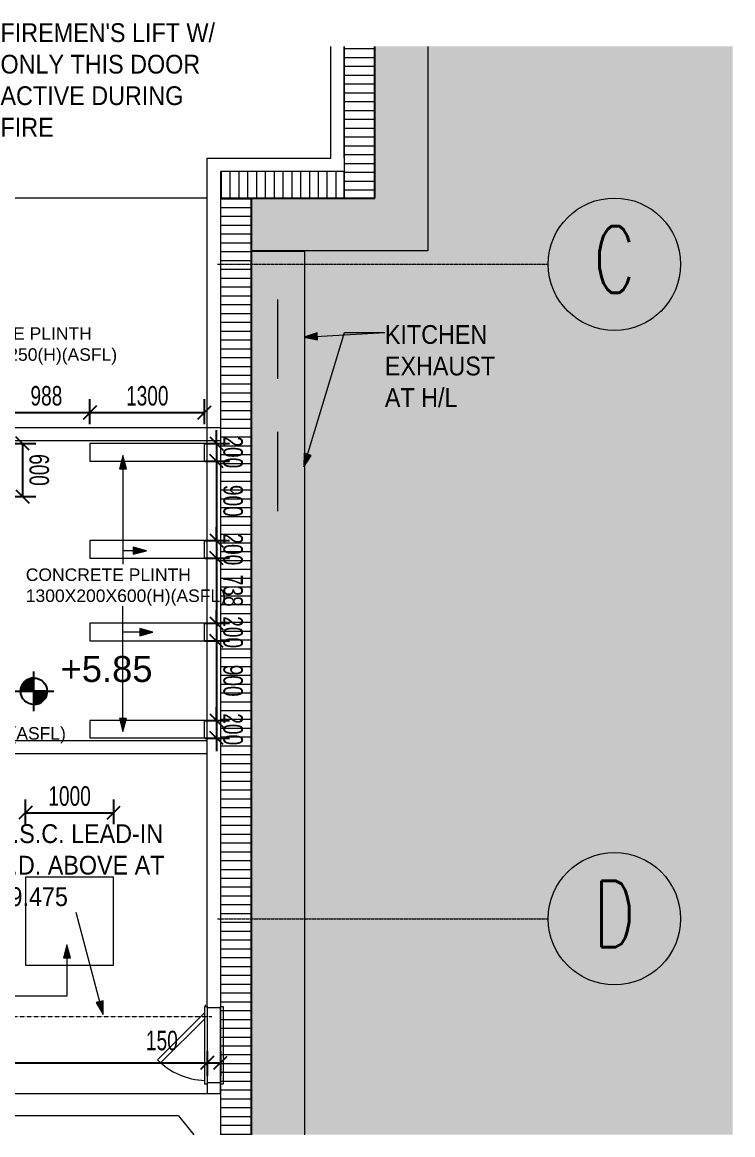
# Model space of a CAD drawing. Header units: millimetres. Extents: x 10569 to 232243, y -25347 to 80743.
# Drawn here: x 224186 to 232243, y 20992 to 33599 of the extents above; entities that cross this region are included whole.
import ezdxf

# ---------------------------------------------------------------- set-up
doc = ezdxf.new("R2010")
doc.units = ezdxf.units.MM
for name, pattern in [('Grid Line__1_200_', [10.5, 6, -1.5, 1.5, -1.5]), ('Hidden', [7.14375, 4.7625, -2.38125]), ('Overhead', [3.96875, 2.38125, -1.5875])]:
    doc.linetypes.add(name, pattern=pattern)
for name, color, linetype, lineweight in [('A-ANNO-DIMS', 211, 'Continuous', 5), ('A-ANNO-NOTE', 131, 'Continuous', 25), ('A-DETL', 90, 'Continuous', 9), ('A-DETL-GENF', 92, 'Continuous', 20), ('A-DETL-HDLN', 90, 'Hidden', 9), ('A-DETL-THIN', 151, 'Continuous', 9), ('A-DOOR', 31, 'Continuous', 20), ('A-DOOR-FRAM', 31, 'Continuous', 30), ('A-FLOR', 192, 'Continuous', 9), ('A-FLOR-OVHD', 1, 'Overhead', 9), ('A-GLAZ', 151, 'Continuous', 9), ('A-WALL', 113, 'Continuous', 20), ('A-WALL-PATT', 111, 'Continuous', 35), ('G-ANNO-TEXT', 231, 'Continuous', 5), ('S-GRID', 1, 'Continuous', 5), ('S-GRID-IDEN', 1, 'Continuous', 25)]:
    doc.layers.add(name, color=color, linetype=linetype, lineweight=lineweight)
doc.styles.add('Arial_7', font='arial.ttf', dxfattribs={"width": 0.7, "height": 221.29491})
doc.styles.add('Arial_8', font='arial.ttf', dxfattribs={"height": 295.05988})
doc.styles.add('RomanS_3', font='romans__.ttf', dxfattribs={"width": 0.7, "height": 752.373418})
doc.styles.add('Swis721 BT_11', font='swiss.ttf', dxfattribs={"height": 141.910632})
doc.styles.add('Swis721 BT_16', font='swiss.ttf', dxfattribs={"width": 0.89, "height": 212.865948})
doc.dimstyles.new('Linear_-_1_5mm_Arial_6', dxfattribs={"dimscale": 304.8, "dimtxt": 225, "dimasz": 0.492126, "dimexe": 0.492126, "dimexo": 0.0625, "dimgap": 0.246063, "dimtad": 1, "dimdec": 0, "dimzin": 0, "dimdsep": 46, "dimtxsty": 'Arial_7', "dimblk1": 'OBLIQUE', "dimblk2": 'OBLIQUE', "dimsah": 1, "dimcen": 0.09, "dimadec": 0, "dimazin": 0, "dimtfac": 1, "dimtdec": 4, "dimtix": 1, "dimtmove": 0, "dimatfit": 3, "dimfxl": 0.492126, "dimfxlon": 1, "dimtvp": 1, "dimtolj": 1, "dimtzin": 0, "dimarcsym": 2})
doc.dimstyles.new('Linear_-_1_5mm_Arial_7', dxfattribs={"dimscale": 304.8, "dimtxt": 225, "dimasz": 0.492126, "dimexe": 0.492126, "dimexo": 0.0625, "dimgap": 0.246063, "dimtad": 1, "dimdec": 0, "dimzin": 0, "dimdsep": 46, "dimtxsty": 'Arial_7', "dimblk1": 'OBLIQUE', "dimblk2": 'OBLIQUE', "dimsah": 1, "dimcen": 0.09, "dimadec": 0, "dimazin": 0, "dimtfac": 1, "dimtdec": 4, "dimtix": 1, "dimtmove": 2, "dimatfit": 3, "dimfxl": 0.492126, "dimfxlon": 1, "dimtvp": 1, "dimtolj": 1, "dimtzin": 0, "dimarcsym": 2})
doc.dimstyles.new('Linear_-_1_5mm_Arial__Right_', dxfattribs={"dimscale": 304.8, "dimtxt": 225, "dimasz": 0.492126, "dimexe": 0.492126, "dimexo": 0.0625, "dimgap": 0.246063, "dimtad": 1, "dimdec": 0, "dimzin": 0, "dimdsep": 46, "dimtxsty": 'Arial_7', "dimblk1": 'OBLIQUE', "dimblk2": 'OBLIQUE', "dimsah": 1, "dimcen": 0.09, "dimadec": 0, "dimazin": 0, "dimtfac": 1, "dimtdec": 4, "dimtix": 1, "dimtmove": 0, "dimatfit": 3, "dimfxl": 0.492126, "dimfxlon": 1, "dimtvp": 1, "dimtolj": 1, "dimtzin": 0, "dimarcsym": 2})

# ---------------------------------------------------------------- blocks, each defined once
blk = doc.blocks.new('Walls 1 - Walls 1-3032194-PART PLAN of TENDER DRAFT G_F')
at = {"layer": 'A-WALL', "lineweight": 15}
for p, q in [((83158, 21457), (82149, 21457)), ((82149, 21457), (82149, 20992)), ((83172, 21457), (83158, 21457)), ((83174, 21457), (83172, 21457)), ((83207, 21457), (83174, 21457)), ((83209, 21457), (83207, 21457)), ((83223, 21457), (83210, 21457)), ((83570, 21457), (83223, 21457)), ((83584, 21457), (83570, 21457)), ((83586, 21457), (83584, 21457)), ((83619, 21457), (83586, 21457)), ((83621, 21457), (83619, 21457)), ((83635, 21457), (83622, 21457)), ((91689, 21457), (83635, 21457)), ((91689, 21457), (91689, 20992)), ((82551, 20992), (82724, 21207)), ((91214, 21207), (82724, 21207)), ((91214, 21207), (91388, 20992))]:
    blk.add_line(p, q, dxfattribs=at)
blk = doc.blocks.new('DLN-Access Panel__AP01_ - _AP10_ 800 x 800 _WH_-16315458-PART PLAN of TENDER DRAFT G_F')
at = {"layer": 'A-DOOR', "lineweight": 13}
for p, q in [((-440, 105), (440, 105)), ((-440, 75), (-440, 105)), ((440, 75), (-440, 75)), ((440, 105), (440, 75)), ((-440, -95), (-453, -95)), ((-453, -95), (-453, -100)), ((-453, -100), (-440, -100)), ((-440, -75), (440, -75)), ((-440, -105), (-440, -75)), ((440, -105), (-440, -105)), ((-370, -105), (166, -641)), ((201, -605), (-299, -105)), ((440, -75), (440, -105)), ((166, -641), (201, -605))]:
    blk.add_line(p, q, dxfattribs=at)
blk.add_arc((-400, -75), 800, 315, 357.842, dxfattribs=at)
at = {"layer": 'A-DOOR-FRAM', "lineweight": 13}
for p, q in [((-425, 75), (-425, -75)), ((425, 75), (425, -75))]:
    blk.add_line(p, q, dxfattribs=at)
blk = doc.blocks.new('DLN_Louvre - 1000x800 _WH_ _ML24_-18938023-PART PLAN of TENDER DRAFT G_F')
at = {"layer": 'A-GLAZ', "lineweight": 5}
blk.add_line((-450, 0), (450, 0), dxfattribs=at)
blk = doc.blocks.new('Grid - Bubble - 10mm-1724413-PART PLAN of TENDER DRAFT G_F')
at = {"layer": 'A-ANNO-NOTE', "lineweight": 5}
blk.add_circle((0, 0), 5, dxfattribs=at)
blk = doc.blocks.new('_Oblique')
at = {"color": 0, "linetype": 'ByBlock', "lineweight": -2}
blk.add_line((-0.5, -0.5), (0.5, 0.5), dxfattribs=at)
blk = doc.blocks.new('DIMBLOCK278-PART PLAN of TENDER DRAFT G_F')
at = {"layer": 'A-ANNO-DIMS', "color": 0, "lineweight": -2, "transparency": 16777216}
for p, q in [((213735, 21939), (213735, 21659)), ((226285, 21939), (226285, 21659)), ((213735, 21809), (226285, 21809))]:
    blk.add_line(p, q, dxfattribs=at)
at = {"layer": 'Defpoints', "color": 0, "transparency": 16777216}
for p in [(213735, 21959), (226285, 21959), (226285, 21809)]:
    blk.add_point(p, dxfattribs=at)
at = {"layer": 'A-ANNO-DIMS', "color": 0, "lineweight": -2, "transparency": 16777216, "xscale": 150, "yscale": 150, "zscale": 150, "rotation": 180}
blk.add_blockref('_Oblique', (213735, 21809), dxfattribs=at)
at = {"layer": 'A-ANNO-DIMS', "color": 0, "lineweight": -2, "transparency": 16777216, "xscale": 150, "yscale": 150, "zscale": 150}
blk.add_blockref('_Oblique', (226285, 21809), dxfattribs=at)
at = {"layer": 'A-ANNO-DIMS', "color": 0, "transparency": 16777216, "insert": (220010, 21996), "char_height": 221.3, "width": 706.15, "attachment_point": 5, "style": 'Arial_7'}
blk.add_mtext('\\A1;12550', dxfattribs=at)
blk = doc.blocks.new('DIMBLOCK279-PART PLAN of TENDER DRAFT G_F')
at = {"layer": 'A-ANNO-DIMS', "color": 0, "lineweight": -2, "transparency": 16777216}
for p, q in [((226285, 21939), (226285, 21659)), ((226435, 21939), (226435, 21659)), ((226285, 21809), (226435, 21809))]:
    blk.add_line(p, q, dxfattribs=at)
at = {"layer": 'Defpoints', "color": 0, "transparency": 16777216}
for p in [(226285, 21959), (226435, 21959), (226435, 21809)]:
    blk.add_point(p, dxfattribs=at)
at = {"layer": 'A-ANNO-DIMS', "color": 0, "lineweight": -2, "transparency": 16777216, "xscale": 150, "yscale": 150, "zscale": 150, "rotation": 180}
blk.add_blockref('_Oblique', (226285, 21809), dxfattribs=at)
at = {"layer": 'A-ANNO-DIMS', "color": 0, "lineweight": -2, "transparency": 16777216, "xscale": 150, "yscale": 150, "zscale": 150}
blk.add_blockref('_Oblique', (226435, 21809), dxfattribs=at)
at = {"layer": 'A-ANNO-DIMS', "color": 0, "transparency": 16777216, "insert": (225589, 22171), "char_height": 221.3, "width": 423.69, "attachment_point": 1, "line_spacing_factor": 0.938532, "style": 'Arial_7'}
blk.add_mtext('\\A1;150', dxfattribs=at)
blk = doc.blocks.new('DLN_Slab Level Mark - FFL-2mm_Type 2-2670450-PART PLAN of TENDER DRAFT G_F')
at = {"layer": 'A-ANNO-NOTE', "lineweight": 5}
h = blk.add_hatch(color=256, dxfattribs=at)
edge = h.paths.add_edge_path(flags=0)
edge.add_arc((0, 0), 1, 0, 90, ccw=False)
edge.add_line((1, 0), (0, 0))
edge.add_line((0, 0), (0, 1))
h = blk.add_hatch(color=256, dxfattribs=at)
edge = h.paths.add_edge_path(flags=0)
edge.add_arc((0, 0), 1, 180, 270, ccw=False)
edge.add_line((-1, 0), (0, 0))
edge.add_line((0, 0), (0, -1))
at = {"layer": 'A-ANNO-NOTE'}
for p, q in [((0, 1.5), (0, -1.5)), ((0, 1), (0, 0)), ((0, 0), (-1, 0)), ((0, -1), (0, 0)), ((0, 0), (1, 0)), ((-1.5, 0), (1.5, 0))]:
    blk.add_line(p, q, dxfattribs=at)
blk.add_circle((0, 0), 1, dxfattribs=at)
for start, end in [(360, 90), (180, 270)]:
    blk.add_arc((0, 0), 1, start, end, dxfattribs=at)
blk = doc.blocks.new('DIMBLOCK303-PART PLAN of TENDER DRAFT G_F')
at = {"layer": 'A-ANNO-DIMS', "color": 0, "lineweight": -2, "transparency": 16777216}
for p, q in [((223966, 29046), (223966, 29327)), ((224954, 29046), (224954, 29327)), ((223966, 29177), (224954, 29177))]:
    blk.add_line(p, q, dxfattribs=at)
at = {"layer": 'Defpoints', "color": 0, "transparency": 16777216}
for p in [(224954, 29177), (223966, 29027), (224954, 29027)]:
    blk.add_point(p, dxfattribs=at)
at = {"layer": 'A-ANNO-DIMS', "color": 0, "lineweight": -2, "transparency": 16777216, "xscale": 150, "yscale": 150, "zscale": 150, "rotation": 180}
blk.add_blockref('_Oblique', (223966, 29177), dxfattribs=at)
at = {"layer": 'A-ANNO-DIMS', "color": 0, "lineweight": -2, "transparency": 16777216, "xscale": 150, "yscale": 150, "zscale": 150}
blk.add_blockref('_Oblique', (224954, 29177), dxfattribs=at)
at = {"layer": 'A-ANNO-DIMS', "color": 0, "transparency": 16777216, "insert": (224460, 29365), "char_height": 221.3, "width": 423.69, "attachment_point": 5, "style": 'Arial_7'}
blk.add_mtext('\\A1;988', dxfattribs=at)
blk = doc.blocks.new('DIMBLOCK304-PART PLAN of TENDER DRAFT G_F')
at = {"layer": 'A-ANNO-DIMS', "color": 0, "lineweight": -2, "transparency": 16777216}
for p, q in [((224954, 29046), (224954, 29327)), ((226254, 29046), (226254, 29327)), ((224954, 29177), (226254, 29177))]:
    blk.add_line(p, q, dxfattribs=at)
at = {"layer": 'Defpoints', "color": 0, "transparency": 16777216}
for p in [(226254, 29177), (224954, 29027), (226254, 29027)]:
    blk.add_point(p, dxfattribs=at)
at = {"layer": 'A-ANNO-DIMS', "color": 0, "lineweight": -2, "transparency": 16777216, "xscale": 150, "yscale": 150, "zscale": 150, "rotation": 180}
blk.add_blockref('_Oblique', (224954, 29177), dxfattribs=at)
at = {"layer": 'A-ANNO-DIMS', "color": 0, "lineweight": -2, "transparency": 16777216, "xscale": 150, "yscale": 150, "zscale": 150}
blk.add_blockref('_Oblique', (226254, 29177), dxfattribs=at)
at = {"layer": 'A-ANNO-DIMS', "color": 0, "transparency": 16777216, "insert": (225604, 29365), "char_height": 221.3, "width": 564.92, "attachment_point": 5, "style": 'Arial_7'}
blk.add_mtext('\\A1;1300', dxfattribs=at)
blk = doc.blocks.new('DIMBLOCK317-PART PLAN of TENDER DRAFT G_F')
at = {"layer": 'A-ANNO-DIMS', "color": 0, "lineweight": -2, "transparency": 16777216}
for p, q in [((226388, 28826), (226388, 28976)), ((226257, 28826), (226538, 28826)), ((226388, 28826), (226388, 28626)), ((226257, 28626), (226538, 28626)), ((226388, 28626), (226388, 28476))]:
    blk.add_line(p, q, dxfattribs=at)
at = {"layer": 'Defpoints', "color": 0, "transparency": 16777216}
for p in [(226238, 28826), (226238, 28626), (226388, 28626)]:
    blk.add_point(p, dxfattribs=at)
at = {"layer": 'A-ANNO-DIMS', "color": 0, "lineweight": -2, "transparency": 16777216, "xscale": 150, "yscale": 150, "zscale": 150}
for p, rotation in [((226388, 28826), 270), ((226388, 28626), 90)]:
    blk.add_blockref('_Oblique', p, dxfattribs=dict(at, rotation=rotation))
at = {"layer": 'A-ANNO-DIMS', "color": 0, "transparency": 16777216, "insert": (226576, 28726), "char_height": 221.3, "width": 423.69, "attachment_point": 5, "rotation": 270, "style": 'Arial_7'}
blk.add_mtext('\\A1;200', dxfattribs=at)
blk = doc.blocks.new('DIMBLOCK318-PART PLAN of TENDER DRAFT G_F')
at = {"layer": 'A-ANNO-DIMS', "color": 0, "lineweight": -2, "transparency": 16777216}
for p, q in [((226257, 28626), (226538, 28626)), ((226388, 28626), (226388, 27726)), ((226257, 27726), (226538, 27726))]:
    blk.add_line(p, q, dxfattribs=at)
at = {"layer": 'Defpoints', "color": 0, "transparency": 16777216}
for p in [(226238, 28626), (226238, 27726), (226388, 27726)]:
    blk.add_point(p, dxfattribs=at)
at = {"layer": 'A-ANNO-DIMS', "color": 0, "lineweight": -2, "transparency": 16777216, "xscale": 150, "yscale": 150, "zscale": 150}
for p, rotation in [((226388, 28626), 90), ((226388, 27726), 270)]:
    blk.add_blockref('_Oblique', p, dxfattribs=dict(at, rotation=rotation))
at = {"layer": 'A-ANNO-DIMS', "color": 0, "transparency": 16777216, "insert": (226576, 28176), "char_height": 221.3, "width": 423.69, "attachment_point": 5, "rotation": 270, "style": 'Arial_7'}
blk.add_mtext('\\A1;900', dxfattribs=at)
blk = doc.blocks.new('DIMBLOCK319-PART PLAN of TENDER DRAFT G_F')
at = {"layer": 'A-ANNO-DIMS', "color": 0, "lineweight": -2, "transparency": 16777216}
for p, q in [((226388, 27726), (226388, 27876)), ((226257, 27726), (226538, 27726)), ((226388, 27726), (226388, 27526)), ((226257, 27526), (226538, 27526)), ((226388, 27526), (226388, 27376))]:
    blk.add_line(p, q, dxfattribs=at)
at = {"layer": 'Defpoints', "color": 0, "transparency": 16777216}
for p in [(226238, 27726), (226238, 27526), (226388, 27526)]:
    blk.add_point(p, dxfattribs=at)
at = {"layer": 'A-ANNO-DIMS', "color": 0, "lineweight": -2, "transparency": 16777216, "xscale": 150, "yscale": 150, "zscale": 150}
for p, rotation in [((226388, 27726), 270), ((226388, 27526), 90)]:
    blk.add_blockref('_Oblique', p, dxfattribs=dict(at, rotation=rotation))
at = {"layer": 'A-ANNO-DIMS', "color": 0, "transparency": 16777216, "insert": (226576, 27626), "char_height": 221.3, "width": 423.69, "attachment_point": 5, "rotation": 270, "style": 'Arial_7'}
blk.add_mtext('\\A1;200', dxfattribs=at)
blk = doc.blocks.new('DIMBLOCK320-PART PLAN of TENDER DRAFT G_F')
at = {"layer": 'A-ANNO-DIMS', "color": 0, "lineweight": -2, "transparency": 16777216}
for p, q in [((226257, 27526), (226538, 27526)), ((226388, 27526), (226388, 26788)), ((226257, 26788), (226538, 26788))]:
    blk.add_line(p, q, dxfattribs=at)
at = {"layer": 'Defpoints', "color": 0, "transparency": 16777216}
for p in [(226238, 27526), (226238, 26788), (226388, 26788)]:
    blk.add_point(p, dxfattribs=at)
at = {"layer": 'A-ANNO-DIMS', "color": 0, "lineweight": -2, "transparency": 16777216, "xscale": 150, "yscale": 150, "zscale": 150}
for p, rotation in [((226388, 27526), 90), ((226388, 26788), 270)]:
    blk.add_blockref('_Oblique', p, dxfattribs=dict(at, rotation=rotation))
at = {"layer": 'A-ANNO-DIMS', "color": 0, "transparency": 16777216, "insert": (226576, 27157), "char_height": 221.3, "width": 423.69, "attachment_point": 5, "rotation": 270, "style": 'Arial_7'}
blk.add_mtext('\\A1;738', dxfattribs=at)
blk = doc.blocks.new('DIMBLOCK321-PART PLAN of TENDER DRAFT G_F')
at = {"layer": 'A-ANNO-DIMS', "color": 0, "lineweight": -2, "transparency": 16777216}
for p, q in [((226388, 26788), (226388, 26938)), ((226257, 26788), (226538, 26788)), ((226388, 26788), (226388, 26588)), ((226257, 26588), (226538, 26588)), ((226388, 26588), (226388, 26438))]:
    blk.add_line(p, q, dxfattribs=at)
at = {"layer": 'Defpoints', "color": 0, "transparency": 16777216}
for p in [(226238, 26788), (226238, 26588), (226388, 26588)]:
    blk.add_point(p, dxfattribs=at)
at = {"layer": 'A-ANNO-DIMS', "color": 0, "lineweight": -2, "transparency": 16777216, "xscale": 150, "yscale": 150, "zscale": 150}
for p, rotation in [((226388, 26788), 270), ((226388, 26588), 90)]:
    blk.add_blockref('_Oblique', p, dxfattribs=dict(at, rotation=rotation))
at = {"layer": 'A-ANNO-DIMS', "color": 0, "transparency": 16777216, "insert": (226576, 26688), "char_height": 221.3, "width": 423.69, "attachment_point": 5, "rotation": 270, "style": 'Arial_7'}
blk.add_mtext('\\A1;200', dxfattribs=at)
blk = doc.blocks.new('DIMBLOCK322-PART PLAN of TENDER DRAFT G_F')
at = {"layer": 'A-ANNO-DIMS', "color": 0, "lineweight": -2, "transparency": 16777216}
for p, q in [((226257, 26588), (226538, 26588)), ((226388, 26588), (226388, 25688)), ((226257, 25688), (226538, 25688))]:
    blk.add_line(p, q, dxfattribs=at)
at = {"layer": 'Defpoints', "color": 0, "transparency": 16777216}
for p in [(226238, 26588), (226238, 25688), (226388, 25688)]:
    blk.add_point(p, dxfattribs=at)
at = {"layer": 'A-ANNO-DIMS', "color": 0, "lineweight": -2, "transparency": 16777216, "xscale": 150, "yscale": 150, "zscale": 150}
for p, rotation in [((226388, 26588), 90), ((226388, 25688), 270)]:
    blk.add_blockref('_Oblique', p, dxfattribs=dict(at, rotation=rotation))
at = {"layer": 'A-ANNO-DIMS', "color": 0, "transparency": 16777216, "insert": (226576, 26138), "char_height": 221.3, "width": 423.69, "attachment_point": 5, "rotation": 270, "style": 'Arial_7'}
blk.add_mtext('\\A1;900', dxfattribs=at)
blk = doc.blocks.new('DIMBLOCK323-PART PLAN of TENDER DRAFT G_F')
at = {"layer": 'A-ANNO-DIMS', "color": 0, "lineweight": -2, "transparency": 16777216}
for p, q in [((226388, 25688), (226388, 25838)), ((226257, 25688), (226538, 25688)), ((226388, 25688), (226388, 25488)), ((226257, 25488), (226538, 25488)), ((226388, 25488), (226388, 25338))]:
    blk.add_line(p, q, dxfattribs=at)
at = {"layer": 'Defpoints', "color": 0, "transparency": 16777216}
for p in [(226238, 25688), (226238, 25488), (226388, 25488)]:
    blk.add_point(p, dxfattribs=at)
at = {"layer": 'A-ANNO-DIMS', "color": 0, "lineweight": -2, "transparency": 16777216, "xscale": 150, "yscale": 150, "zscale": 150}
for p, rotation in [((226388, 25688), 270), ((226388, 25488), 90)]:
    blk.add_blockref('_Oblique', p, dxfattribs=dict(at, rotation=rotation))
at = {"layer": 'A-ANNO-DIMS', "color": 0, "transparency": 16777216, "insert": (226576, 25588), "char_height": 221.3, "width": 423.69, "attachment_point": 5, "rotation": 270, "style": 'Arial_7'}
blk.add_mtext('\\A1;200', dxfattribs=at)
blk = doc.blocks.new('DIMBLOCK324-PART PLAN of TENDER DRAFT G_F')
at = {"layer": 'A-ANNO-DIMS', "color": 0, "lineweight": -2, "transparency": 16777216}
for p, q in [((224058, 28826), (224339, 28826)), ((224189, 28826), (224189, 28226)), ((224058, 28226), (224339, 28226))]:
    blk.add_line(p, q, dxfattribs=at)
at = {"layer": 'Defpoints', "color": 0, "transparency": 16777216}
for p in [(224039, 28826), (224039, 28226), (224189, 28226)]:
    blk.add_point(p, dxfattribs=at)
at = {"layer": 'A-ANNO-DIMS', "color": 0, "lineweight": -2, "transparency": 16777216, "xscale": 150, "yscale": 150, "zscale": 150}
for p, rotation in [((224189, 28826), 90), ((224189, 28226), 270)]:
    blk.add_blockref('_Oblique', p, dxfattribs=dict(at, rotation=rotation))
at = {"layer": 'A-ANNO-DIMS', "color": 0, "transparency": 16777216, "insert": (224377, 28526), "char_height": 221.3, "width": 423.69, "attachment_point": 5, "rotation": 270, "style": 'Arial_7'}
blk.add_mtext('\\A1;600', dxfattribs=at)
blk = doc.blocks.new('DIMBLOCK329-PART PLAN of TENDER DRAFT G_F')
at = {"layer": 'A-ANNO-DIMS', "color": 0, "lineweight": -2, "transparency": 16777216}
for p, q in [((224223, 24512), (224223, 24792)), ((225223, 24512), (225223, 24792)), ((224223, 24642), (225223, 24642))]:
    blk.add_line(p, q, dxfattribs=at)
at = {"layer": 'Defpoints', "color": 0, "transparency": 16777216}
for p in [(225223, 24642), (224223, 24492), (225223, 24492)]:
    blk.add_point(p, dxfattribs=at)
at = {"layer": 'A-ANNO-DIMS', "color": 0, "lineweight": -2, "transparency": 16777216, "xscale": 150, "yscale": 150, "zscale": 150, "rotation": 180}
blk.add_blockref('_Oblique', (224223, 24642), dxfattribs=at)
at = {"layer": 'A-ANNO-DIMS', "color": 0, "lineweight": -2, "transparency": 16777216, "xscale": 150, "yscale": 150, "zscale": 150}
blk.add_blockref('_Oblique', (225223, 24642), dxfattribs=at)
at = {"layer": 'A-ANNO-DIMS', "color": 0, "transparency": 16777216, "insert": (224723, 24830), "char_height": 221.3, "width": 564.92, "attachment_point": 5, "style": 'Arial_7'}
blk.add_mtext('\\A1;1000', dxfattribs=at)

msp = doc.modelspace()

# ---------------------------------------------------------------- hatches: boundary and pattern name
at = {"layer": 'A-DETL-GENF', "lineweight": 5}
h = msp.add_hatch(dxfattribs=at)
h.set_pattern_fill('FP_938', color=60, style=0, pattern_type=2)
h.set_pattern_definition([(0, (134745.74, 0), (0, 100), [])])
h.paths.add_polyline_path([(226435.03229, 20992.46551), (226785.03229, 20992.46551), (226785.03229, 31607.48546), (226435.03229, 31607.48546), (226435.03229, 21207.48547)], flags=0)
h.paths.add_polyline_path([(227835.03229, 31607.48546), (228185.03229, 31607.48546), (228185.03229, 33324.71732), (227835.03229, 33324.71732), (227835.03229, 31783.18585)], flags=0)
at = {"layer": 'A-DETL-GENF', "lineweight": 15}
msp.add_hatch(color=43, dxfattribs=at).paths.add_polyline_path([(231896.76017, 20992.46551), (232243.41698, 20992.46551), (232243.41698, 33324.71732), (228785.03229, 33324.71732), (228785.03229, 31007.48546), (227385.03229, 31007.48546), (227385.03229, 20992.46551)], flags=0)
at = {"layer": 'A-DETL-GENF', "lineweight": 5}
h = msp.add_hatch(dxfattribs=at)
h.set_pattern_fill('FP_937', color=60, style=0, pattern_type=2)
h.set_pattern_definition([(90, (134745.74, 0), (-100, 6e-15), [])])
h.paths.add_polyline_path([(227835.03229, 31607.48546), (227835.03229, 31907.48546), (226435.03229, 31907.48546), (226435.03229, 31607.48546), (227623.74196, 31607.48546)], flags=0)
at = {"layer": 'A-WALL-PATT'}
for points in [[(228185.03229, 31607.48546), (228785.03229, 31607.48546), (228785.03229, 33324.71732), (228185.03229, 33324.71732), (228185.03229, 31783.18585)], [(228185.03229, 31007.48546), (228785.03229, 31007.48546), (228785.03229, 31607.48546), (226785.03229, 31607.48546), (226785.03229, 31007.48546), (227385.03229, 31007.48546)], [(226785.03229, 26788.48551), (227385.03229, 26788.48551), (227385.03229, 31007.48546), (226785.03229, 31007.48546), (226785.03229, 27158.59142)], [(227385.03229, 20992.46551), (227385.03229, 26788.48551), (226785.03229, 26788.48551), (226785.03229, 20992.46551), (227226.34541, 20992.46551)]]:
    msp.add_hatch(color=256, dxfattribs=at).paths.add_polyline_path(points, flags=0)
at = {"layer": 'G-ANNO-TEXT'}
for points in [[(227383.00311, 30030.28967), (227535.05805, 29998.75045), (227530.45616, 30079.00337)], [(225328.47711, 28688.59373), (225288.16457, 28538.62598), (225368.54931, 28538.56158)], [(227380.13649, 28559.50024), (227461.91276, 28691.51565), (227384.94912, 28714.71708)], [(225594.99307, 27610.17752), (225444.99307, 27650.3699), (225444.99307, 27569.98514)], [(225668.90099, 26687.80241), (225518.90099, 26727.99479), (225518.90099, 26647.61003)], [(225328.47711, 25561.01134), (225368.56543, 25711.03918), (225288.18069, 25710.98343)], [(224693.31025, 23145.54546), (224653.11787, 22995.54546), (224733.50263, 22995.54546)], [(225102.22454, 22356.02353), (225102.98842, 22511.31308), (225025.24131, 22490.89017)]]:
    msp.add_hatch(color=60, dxfattribs=at).paths.add_polyline_path(points, flags=0)

# ---------------------------------------------------------------- linework, layer by layer
at = {"layer": 'A-DETL', "lineweight": 5}
for p, q in [((228785.03229, 33324.71732), (228785.03229, 31007.48546)), ((228785.03229, 31007.48546), (227385.03229, 31007.48546)), ((227385.03229, 31007.48546), (227385.03229, 20992.46551))]:
    msp.add_line(p, q, dxfattribs=at)
at = {"layer": 'A-DETL-HDLN', "lineweight": 5}
msp.add_line((226285.03229, 31607.48546), (223010.03229, 31607.48546), dxfattribs=at)
at = {"layer": 'A-DETL-THIN', "lineweight": 5}
for p, q in [((227835.03229, 33324.71732), (227835.03229, 31607.48546)), ((228185.03229, 31607.48546), (228185.03229, 33324.71732)), ((227835.03229, 31907.48546), (226435.03229, 31907.48546)), ((226435.03229, 31907.48546), (226435.03229, 31607.48546)), ((227835.03229, 31607.48546), (227835.03229, 31907.48546)), ((226435.03229, 31607.48546), (226785.03229, 31607.48546)), ((226785.03229, 31607.48546), (226435.03229, 31607.48546)), ((226435.03229, 31607.48546), (226435.03229, 20992.46551)), ((226785.03229, 31607.48546), (227835.03229, 31607.48546)), ((226785.03229, 20992.46551), (226785.03229, 31607.48546)), ((227835.03229, 31607.48546), (228185.03229, 31607.48546))]:
    msp.add_line(p, q, dxfattribs=at)
at = {"layer": 'A-FLOR', "lineweight": 5}
for p, q in [((226254.03229, 28826.48546), (224954.03229, 28826.48546)), ((224954.03229, 28826.48546), (224954.03229, 28626.48546)), ((226254.03229, 28626.48546), (226254.03229, 28826.48546)), ((224954.03229, 28626.48546), (226254.03229, 28626.48546)), ((226254.03229, 27726.48551), (224954.03229, 27726.48551)), ((224954.03229, 27726.48551), (224954.03229, 27526.48551)), ((226254.03229, 27526.48551), (226254.03229, 27726.48551)), ((224954.03229, 27526.48551), (226254.03229, 27526.48551)), ((226254.03229, 26788.48551), (224954.03229, 26788.48551)), ((224954.03229, 26788.48551), (224954.03229, 26588.48551)), ((226254.03229, 26588.48551), (226254.03229, 26788.48551)), ((224954.03229, 26588.48551), (226254.03229, 26588.48551)), ((226254.03229, 25688.48547), (224954.03229, 25688.48547)), ((224954.03229, 25688.48547), (224954.03229, 25488.48547)), ((226254.03229, 25488.48547), (226254.03229, 25688.48547)), ((224954.03229, 25488.48547), (226254.03229, 25488.48547)), ((224222.76071, 23912.33162), (224222.76071, 22912.33162)), ((225222.76071, 23912.33162), (224222.76071, 23912.33162)), ((225222.76071, 22912.33162), (225222.76071, 23912.33162)), ((224222.76071, 22912.33162), (225222.76071, 22912.33162))]:
    msp.add_line(p, q, dxfattribs=at)
at = {"layer": 'A-FLOR-OVHD', "lineweight": 5}
msp.add_line((222035.03229, 22332.31881), (226335.03229, 22332.31881), dxfattribs=at)
at = {"layer": 'A-WALL', "lineweight": 15}
for p, q in [((227685.03229, 32057.48546), (227685.03229, 33324.71732)), ((227835.03229, 32057.48546), (227835.03229, 33324.71732)), ((226285.03229, 32057.48546), (227685.03229, 32057.48546)), ((226285.03229, 22447.48547), (226285.03229, 32057.48546)), ((227835.03229, 32057.48546), (227835.03229, 31907.48546)), ((227835.03229, 31907.48546), (226435.03229, 31907.48546)), ((226435.03229, 31907.48546), (226435.03229, 22447.48547)), ((219460.03229, 29007.48546), (226435.03229, 29007.48546)), ((226435.03229, 28857.48546), (217160.03229, 28857.48546)), ((226285.03229, 25457.48547), (214810.03229, 25457.48547)), ((226285.03229, 25307.48547), (215085.03229, 25307.48547)), ((226285.03229, 21567.48547), (226285.03229, 21457.48547)), ((226435.03229, 21457.48547), (226435.03229, 21567.48547)), ((226435.03229, 21457.48547), (226285.03229, 21457.48547))]:
    msp.add_line(p, q, dxfattribs=at)
at = {"layer": 'A-WALL', "lineweight": 25}
for p, q in [((228185.03229, 31607.48546), (228185.03229, 33324.71732)), ((226785.03229, 20992.46551), (226785.03229, 31607.48546)), ((226785.03229, 31607.48546), (228185.03229, 31607.48546)), ((226785.03229, 31007.48546), (227385.03229, 31007.48546))]:
    msp.add_line(p, q, dxfattribs=at)
at = {"layer": 'G-ANNO-TEXT', "color": 60}
for p, q in [((227380.13649, 28559.50024), (227839.34658, 30082.78967)), ((227383.00311, 30030.28967), (228298.55666, 30082.78967)), ((227530.45616, 30079.00337), (227383.00311, 30030.28967)), ((227383.00311, 30030.28967), (227535.05805, 29998.75045)), ((227535.05805, 29998.75045), (227530.45616, 30079.00337)), ((227839.34658, 30082.78967), (228298.55666, 30082.78967)), ((225328.47711, 28688.59373), (225288.16457, 28538.62598)), ((225328.47711, 28688.59373), (225327.49145, 27458.22841)), ((225368.54931, 28538.56158), (225328.47711, 28688.59373)), ((227384.94912, 28714.71708), (227380.13649, 28559.50024)), ((227380.13649, 28559.50024), (227461.91276, 28691.51565)), ((227461.91276, 28691.51565), (227384.94912, 28714.71708)), ((225288.16457, 28538.62598), (225368.54931, 28538.56158)), ((225327.49145, 27610.17752), (225327.49145, 27458.22841)), ((225594.99307, 27610.17752), (225327.49145, 27610.17752)), ((225594.99307, 27610.17752), (225444.99307, 27650.3699)), ((225444.99307, 27650.3699), (225444.99307, 27569.98514)), ((225444.99307, 27569.98514), (225594.99307, 27610.17752)), ((225328.47711, 25561.01134), (225327.49145, 26982.03794)), ((225327.49145, 26687.80241), (225327.49145, 26982.03794)), ((225668.90099, 26687.80241), (225518.90099, 26727.99479)), ((225518.90099, 26727.99479), (225518.90099, 26647.61003)), ((225668.90099, 26687.80241), (225327.49145, 26687.80241)), ((225518.90099, 26647.61003), (225668.90099, 26687.80241)), ((225368.56543, 25711.03918), (225288.18069, 25710.98343)), ((225288.18069, 25710.98343), (225328.47711, 25561.01134)), ((225328.47711, 25561.01134), (225368.56543, 25711.03918)), ((225102.22454, 22356.02353), (224798.47454, 23512.35621)), ((224693.31025, 23145.54546), (224653.11787, 22995.54546)), ((224733.50263, 22995.54546), (224693.31025, 23145.54546)), ((224693.31025, 23145.54546), (224693.31025, 22562.96215)), ((224653.11787, 22995.54546), (224733.50263, 22995.54546)), ((224693.31025, 22562.96215), (224035.48496, 22562.96215)), ((225102.98842, 22511.31308), (225025.24131, 22490.89017)), ((225025.24131, 22490.89017), (225102.22454, 22356.02353)), ((225102.22454, 22356.02353), (225102.98842, 22511.31308))]:
    msp.add_line(p, q, dxfattribs=at)
at = {"layer": 'S-GRID', "linetype": 'Grid Line__1_200_'}
for p, q in [((226401.6271, 30857.48546), (230151.6271, 30857.48546)), ((226401.6271, 23440.81879), (230151.6271, 23440.81879))]:
    msp.add_line(p, q, dxfattribs=at)

# ---------------------------------------------------------------- block references
at = {"layer": 'A-ANNO-NOTE', "xscale": 150.0000000000001, "yscale": 150.0000000000001, "zscale": 150.0000000000001, "rotation": 89.99999999999977}
msp.add_blockref('DLN_Slab Level Mark - FFL-2mm_Type 2-2670450-PART PLAN of TENDER DRAFT G_F', (224318.789, 26017.95424), dxfattribs=at)
at = {"layer": 'A-DOOR', "lineweight": 13, "rotation": 270}
msp.add_blockref('DLN-Access Panel__AP01_ - _AP10_ 800 x 800 _WH_-16315458-PART PLAN of TENDER DRAFT G_F', (226360.03229, 22007.48547), dxfattribs=at)
at = {"layer": 'A-GLAZ', "lineweight": 5, "rotation": 89.99999999999997}
for p in [(227085.03229, 30007.48546), (227085.03229, 28507.48546)]:
    msp.add_blockref('DLN_Louvre - 1000x800 _WH_ _ML24_-18938023-PART PLAN of TENDER DRAFT G_F', p, dxfattribs=at)
at = {"layer": 'A-WALL', "lineweight": 15}
msp.add_blockref('Walls 1 - Walls 1-3032194-PART PLAN of TENDER DRAFT G_F', (134745.73932, 0), dxfattribs=at)
at = {"layer": 'S-GRID-IDEN', "lineweight": 5, "xscale": 149.9999999999999, "yscale": 149.9999999999999, "zscale": 149.9999999999999, "rotation": 269.9999999999997}
for p in [(230901.6271, 30857.48546), (230901.6271, 23440.81879)]:
    msp.add_blockref('Grid - Bubble - 10mm-1724413-PART PLAN of TENDER DRAFT G_F', p, dxfattribs=at)

# ---------------------------------------------------------------- texts
at = {"layer": 'A-ANNO-NOTE', "lineweight": 5, "insert": (224620.88524, 26418.49531), "char_height": 295.05988, "width": 1242, "attachment_point": 1, "line_spacing_factor": 0.938532, "style": 'Arial_8'}
msp.add_mtext('+5.85', dxfattribs=at)
at = {"layer": 'G-ANNO-TEXT', "color": 7, "attachment_point": 1, "line_spacing_factor": 1.00667}
for s, insert, char_height, width, style in [("FIREMEN'S LIFT W/\\PONLY THIS DOOR\\PACTIVE DURING\\PFIRE", (223939.54746, 33587.9249), 212.8659476, 2775.6, 'Swis721 BT_16'), ('CONCRETE PLINTH\\P600X600X250(H)(ASFL)', (223102.31296, 30142.89261), 141.9106317, 2512.8, 'Swis721 BT_11'), ('KITCHEN\\PEXHAUST\\PAT H/L', (228298.55666, 30167.44133), 212.865948, 1422.9, 'Swis721 BT_16'), ('CONCRETE PLINTH\\P1300X200X600(H)(ASFL)', (224226.49145, 27409.66285), 141.9106317, 2642.4, 'Swis721 BT_11'), ('CONCRETE PLINTH\\P950L X 1300W 300mm(H)(ASFL)', (221750.75081, 25849.86532), 141.9106317, 3441.6, 'Swis721 BT_11'), ('D.S.C. LEAD-IN\\PP.D. ABOVE AT\\P+9.475', (223887.22454, 24510.93645), 212.8659476, 2187, 'Swis721 BT_16')]:
    msp.add_mtext(s, dxfattribs=dict(at, insert=insert, char_height=char_height, width=width, style=style))
at = {"layer": 'S-GRID-IDEN', "lineweight": 5, "char_height": 752.3734177, "attachment_point": 2, "line_spacing_factor": 0.964689, "style": 'RomanS_3'}
for s, insert, width in [('\\fRomanS|b0|i0|c134|p2|;\\W.7;C', (230900.99405, 31287.2802), 738), ('\\fRomanS|b0|i0|c134|p2|;\\W.7;D', (230900.99405, 23870.61353), 621)]:
    msp.add_mtext(s, dxfattribs=dict(at, insert=insert, width=width))

# ---------------------------------------------------------------- dimensions: what is measured, and where the dimension line sits
at = {"layer": 'A-ANNO-DIMS'}
for base, p1, p2, override, picture, middle in [((224954.03229, 29176.67363), (223965.81476, 29026.67363), (224954.03229, 29026.67363), {"dimpost": '<>', "dimfxl": 988.217524}, 'DIMBLOCK303-PART PLAN of TENDER DRAFT G_F', (224459.92353, 29364.66084)), ((226254.03229, 29176.67363), (224954.03229, 29026.67363), (226254.03229, 29026.67363), {"dimpost": '<>', "dimfxl": 1300}, 'DIMBLOCK304-PART PLAN of TENDER DRAFT G_F', (225604.03229, 29364.73631)), ((225222.76071, 24642.49732), (224222.76071, 24492.49732), (225222.76071, 24492.49732), {"dimpost": '<>', "dimfxl": 1000}, 'DIMBLOCK329-PART PLAN of TENDER DRAFT G_F', (224722.76071, 24830.48452)), ((226285.03229, 21808.50502), (213735.03229, 21958.50502), (226285.03229, 21958.50502), {"dimpost": '<>', "dimfxl": 12550}, 'DIMBLOCK278-PART PLAN of TENDER DRAFT G_F', (220010.03229, 21996.49222))]:
    dim = msp.add_linear_dim(base=base, p1=p1, p2=p2, dimstyle='Linear_-_1_5mm_Arial_6', override=override, dxfattribs=at)
    dim.commit()
    dim.dimension.update_dxf_attribs({"geometry": picture, "text_midpoint": middle})
for base, p1, p2, override, picture, middle in [((224189.217, 28226.48546), (224039.217, 28826.48546), (224039.217, 28226.48546), {"dimtad": 4, "dimpost": '<>', "dimfxl": 600.000001}, 'DIMBLOCK324-PART PLAN of TENDER DRAFT G_F', (224377.20421, 28526.48546)), ((226388.3625, 28626.48546), (226238.3625, 28826.48546), (226238.3625, 28626.48546), {"dimtad": 4, "dimpost": '<>', "dimfxl": 200}, 'DIMBLOCK317-PART PLAN of TENDER DRAFT G_F', (226576.3497, 28726.48546)), ((226388.3625, 27726.48551), (226238.3625, 28626.48546), (226238.3625, 27726.48551), {"dimtad": 4, "dimpost": '<>', "dimfxl": 899.999953}, 'DIMBLOCK318-PART PLAN of TENDER DRAFT G_F', (226576.3497, 28176.48548)), ((226388.3625, 27526.48551), (226238.3625, 27726.48551), (226238.3625, 27526.48551), {"dimtad": 4, "dimpost": '<>', "dimfxl": 200}, 'DIMBLOCK319-PART PLAN of TENDER DRAFT G_F', (226576.3497, 27626.48551)), ((226388.3625, 26788.48551), (226238.3625, 27526.48551), (226238.3625, 26788.48551), {"dimtad": 4, "dimpost": '<>', "dimfxl": 737.999995}, 'DIMBLOCK320-PART PLAN of TENDER DRAFT G_F', (226576.42518, 27157.48551)), ((226388.3625, 26588.48551), (226238.3625, 26788.48551), (226238.3625, 26588.48551), {"dimtad": 4, "dimpost": '<>', "dimfxl": 200}, 'DIMBLOCK321-PART PLAN of TENDER DRAFT G_F', (226576.3497, 26688.48551)), ((226388.3625, 25688.48547), (226238.3625, 26588.48551), (226238.3625, 25688.48547), {"dimtad": 4, "dimpost": '<>', "dimfxl": 900.000042}, 'DIMBLOCK322-PART PLAN of TENDER DRAFT G_F', (226576.3497, 26138.48549)), ((226388.3625, 25488.48547), (226238.3625, 25688.48547), (226238.3625, 25488.48547), {"dimtad": 4, "dimpost": '<>', "dimfxl": 200}, 'DIMBLOCK323-PART PLAN of TENDER DRAFT G_F', (226576.3497, 25588.48547))]:
    dim = msp.add_linear_dim(base=base, p1=p1, p2=p2, angle=90, dimstyle='Linear_-_1_5mm_Arial__Right_', override=override, dxfattribs=at)
    dim.commit()
    dim.dimension.update_dxf_attribs({"geometry": picture, "text_midpoint": middle})
dim = msp.add_linear_dim(base=(226435.03229, 21808.50502), p1=(226285.03229, 21958.50502), p2=(226435.03229, 21958.50502), dimstyle='Linear_-_1_5mm_Arial_7', override={"dimpost": '<>', "dimfxl": 150}, dxfattribs=at)
dim.commit()
dim.dimension.update_dxf_attribs({"geometry": 'DIMBLOCK279-PART PLAN of TENDER DRAFT G_F', "text_midpoint": (225801.21008, 22023.03922), "dimtype": 160})

doc.saveas('drawing.dxf')
